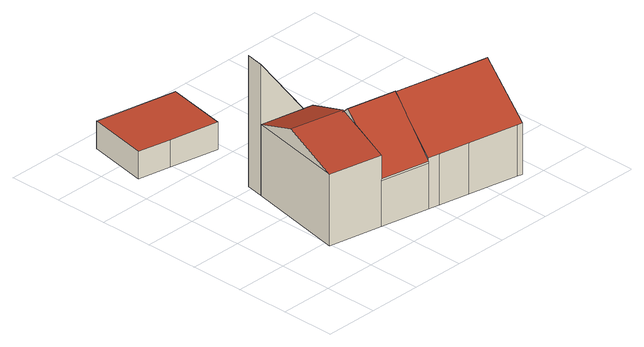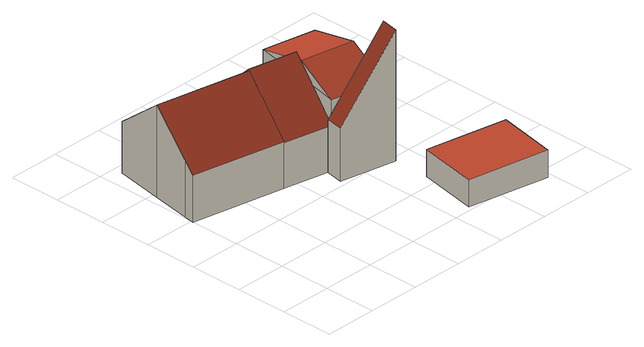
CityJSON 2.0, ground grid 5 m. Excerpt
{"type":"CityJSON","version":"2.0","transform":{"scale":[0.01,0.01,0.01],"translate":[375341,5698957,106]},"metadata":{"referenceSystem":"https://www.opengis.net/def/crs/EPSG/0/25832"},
"CityObjects":{
"building1":{"type":"Building","attributes":{"Gemeindeschluessel":"05911000","Geometrietyp2DReferenz":"3000","function":"31001_2463","roofType":"1000","measuredHeight":2.57,"storeysAboveGround":1},"geometry":[{"type":"Solid","lod":"2","boundaries":[[[[0,1,2,3]],[[4,5,1,0]],[[6,7,5,4]],[[8,9,7,6]],[[3,2,9,8]],[[6,4,0,3,8]],[[1,5,7,9,2]]]],"semantics":{"surfaces":[{"type":"WallSurface"},{"type":"RoofSurface"},{"type":"GroundSurface"}],"values":[[0,0,0,0,0,1,2]]}}]},
"building2":{"type":"Building","attributes":{"Gemeindeschluessel":"05911000","Geometrietyp2DReferenz":"3000","function":"31001_1010"},"address":[{"country":"Germany","locality":"Bochum","thoroughfareNumber":"298","thoroughfareName":"Blankensteiner Str."}],"children":["building2-1","building2-2","building2-3","building2-4"]},
"building2-1":{"type":"BuildingPart","attributes":{"roofType":"2100","measuredHeight":12.28,"storeysAboveGround":1},"parents":["building2"],"geometry":[{"type":"Solid","lod":"2","boundaries":[[[[10,11,12,13,14]],[[15,16,11,10]],[[17,18,19,16,15]],[[15,10,14,20,21,17]],[[11,16,19,22,12]],[[20,14,13]],[[18,17,21,23]],[[19,18,23,22]],[[22,23,21,20,13,12]]]],"semantics":{"surfaces":[{"type":"WallSurface"},{"type":"RoofSurface"},{"type":"GroundSurface"},{"type":"ClosureSurface"}],"values":[[0,0,0,1,2,0,0,3,3]]}}]},
"building2-2":{"type":"BuildingPart","attributes":{"roofType":"3100","measuredHeight":8.77,"storeysAboveGround":1},"parents":["building2"],"geometry":[{"type":"Solid","lod":"2","boundaries":[[[[24,25,19,18]],[[26,27,28,29]],[[30,31,32,33,34,35,36]],[[23,37,38,32,31,39,24,18]],[[36,35,26,29]],[[22,19,25,40,28,27]],[[27,26,23,22]],[[22,23,18,19]],[[28,40,41,29]],[[40,25,24,41]],[[32,38,33]],[[35,34,37,23,26]],[[33,38,37,34]],[[30,42,39,31]],[[30,36,29,41,42]],[[41,24,39,42]]]],"semantics":{"surfaces":[{"type":"WallSurface"},{"type":"RoofSurface"},{"type":"GroundSurface"},{"type":"ClosureSurface"}],"values":[[0,0,1,1,0,2,3,3,3,3,0,3,3,0,3,3]]}}]},
"building2-3":{"type":"BuildingPart","attributes":{"roofType":"3100","measuredHeight":8.3,"storeysAboveGround":1},"parents":["building2"],"geometry":[{"type":"Solid","lod":"2","boundaries":[[[[43,44,27,26,35,45]],[[13,12,44,43]],[[20,13,46,47,48]],[[49,33,38,47,46,50]],[[49,50,43,45]],[[50,46,13,43]],[[27,44,12,22]],[[35,34,45]],[[23,21,48,37]],[[27,22,23,26]],[[23,37,34,35,26]],[[20,48,21]],[[13,20,21,23,22,12]],[[38,37,48,47]],[[49,45,34,33]],[[33,34,37,38]]]],"semantics":{"surfaces":[{"type":"WallSurface"},{"type":"RoofSurface"},{"type":"GroundSurface"},{"type":"ClosureSurface"}],"values":[[0,0,1,1,0,0,2,0,0,3,3,0,3,0,0,3]]}}]},
"building2-4":{"type":"BuildingPart","attributes":{"roofType":"3100","measuredHeight":8.67,"storeysAboveGround":1},"parents":["building2"],"geometry":[{"type":"Solid","lod":"2","boundaries":[[[[51,52,53,54]],[[55,56,52,51]],[[57,58,56,55]],[[59,60,58,57]],[[61,62,60,59]],[[63,36,29,28,62,61]],[[64,65,25,24,66]],[[54,53,65,64]],[[30,63,61,59,57,55,51,42]],[[54,64,66,39,42,51]],[[52,56,58,60,62,28,40,25,65,53]],[[36,63,30]],[[28,29,41,40]],[[29,36,30,42,41]],[[24,39,66]],[[25,40,41,24]],[[41,42,39,24]]]],"semantics":{"surfaces":[{"type":"WallSurface"},{"type":"RoofSurface"},{"type":"GroundSurface"},{"type":"ClosureSurface"}],"values":[[0,0,0,0,0,0,0,0,1,1,2,0,3,3,0,3,3]]}}]}
},
"vertices":[
[166,2713,416],[166,2713,159],[59,2145,159],[59,2145,416],[933,2569,416],[933,2569,159],[826,2000,416],[826,2000,159],[366,2087,416],[366,2087,159],
[701,1540,1287],[701,1540,59],[668,1375,59],[668,1375,726],[668,1375,1287],[1235,1435,554],[1235,1435,59],[1203,1271,554],[1203,1271,487],[1203,1271,59],[1077,1295,726],[1169,1277,601],[1169,1277,59],[1169,1277,487],
[1628,1187,487],[1628,1187,59],[987,346,487],[987,346,59],[1442,258,59],[1442,258,487],[1505,573,806],[1532,709,936],[1075,799,936],[1055,694,836],[1032,579,726],[987,346,504],[1442,258,505],[1119,1022,726],[1086,852,885],[1557,833,820],[1534,716,59],[1534,716,487],[1534,716,926],
[486,443,726],[486,443,59],[987,346,726],[588,964,889],[1088,866,889],[1169,1277,726],[987,346,728],[486,443,728],
[2425,541,926],[2425,541,59],[2488,910,59],[2488,910,593],[2347,82,541],[2347,82,59],[2299,92,541],[2299,92,59],[1833,181,540],[1833,181,59],[1547,236,539],[1547,236,59],[1442,258,540],[2506,1016,497],[2506,1016,59],[1628,1187,498]
]}
